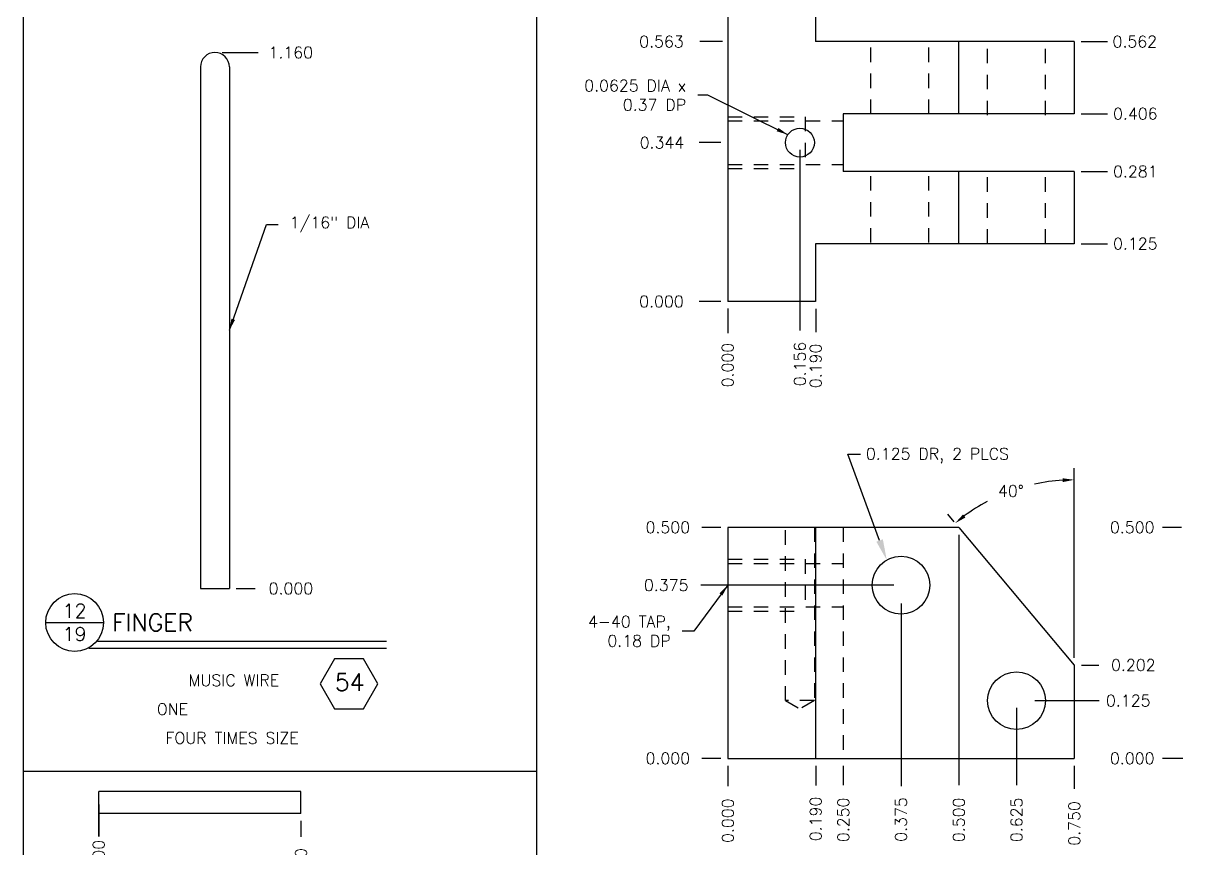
# Model space of a CAD drawing. Extents: x 0 to 33, y 0 to 24.
# Drawn here: x 0 to 10.04, y 13.13 to 20.27 of the extents above; entities that cross this region are included whole.
import ezdxf
from ezdxf.enums import TextEntityAlignment as Align

# ---------------------------------------------------------------- set-up
doc = ezdxf.new("R2010")
doc.units = 0
doc.header["$MEASUREMENT"] = 0
doc.linetypes.add('HIDDEN2', pattern=[0.1875, 0.125, -0.0625])
doc.layers.get('0').update_dxf_attribs({"linetype": 'CONTINUOUS'})
doc.layers.get('DEFPOINTS').update_dxf_attribs({"linetype": 'CONTINUOUS'})
for name, color, linetype in [('BORDER', 5, 'CONTINUOUS'), ('DIM', 1, 'CONTINUOUS'), ('HATCH', 2, 'CONTINUOUS'), ('HIDDEN2', 6, 'HIDDEN2'), ('OBJECT', 3, 'CONTINUOUS'), ('TEXT', 1, 'CONTINUOUS')]:
    doc.layers.add(name, color=color, linetype=linetype)
doc.styles.add('ROMANS', font='romans')
doc.styles.add('SIMPLEX', font='SIMPLEX')
doc.dimstyles.new('STANDARD$2', dxfattribs={"dimtxt": 0.1, "dimasz": 0.1, "dimexe": 0.1, "dimexo": 0.063, "dimgap": 0.1, "dimtad": 0, "dimtih": 1, "dimtoh": 1, "dimdec": 0, "dimzin": 0, "dimdsep": 46, "dimtxsty": 'SIMPLEX', "dimcen": 0.05, "dimclrd": 1, "dimclre": 1, "dimclrt": 1, "dimadec": 0, "dimazin": 0, "dimtfac": 0.8, "dimtofl": 0, "dimtmove": 2, "dimatfit": 3, "dimfxl": 1, "dimtolj": 1, "dimtzin": 0, "dimarcsym": 0})
doc.dimstyles.new('STANDARD$6', dxfattribs={"dimtxt": 0.1, "dimasz": 0.1, "dimexe": 0.1, "dimexo": 0.063, "dimgap": 0.1, "dimtad": 0, "dimtih": 1, "dimtoh": 1, "dimdec": 3, "dimzin": 0, "dimdsep": 46, "dimtxsty": 'SIMPLEX', "dimcen": 0.05, "dimclrd": 1, "dimclre": 1, "dimclrt": 1, "dimadec": 0, "dimazin": 0, "dimtfac": 0.8, "dimtdec": 3, "dimtofl": 0, "dimtmove": 2, "dimatfit": 3, "dimfxl": 1, "dimtolj": 1, "dimtzin": 0, "dimarcsym": 0})
doc.dimstyles.new('STANDARD$7', dxfattribs={"dimtxt": 0.1, "dimasz": 0.1, "dimexe": 0.1, "dimexo": 0.063, "dimgap": 0.1, "dimtad": 0, "dimtih": 1, "dimtoh": 1, "dimdec": 3, "dimzin": 0, "dimdsep": 46, "dimtxsty": 'SIMPLEX', "dimcen": 0.05, "dimclrd": 1, "dimclre": 1, "dimclrt": 1, "dimadec": 0, "dimazin": 0, "dimtfac": 0.8, "dimtdec": 3, "dimtofl": 0, "dimtmove": 2, "dimatfit": 3, "dimfxl": 1, "dimtolj": 1, "dimtzin": 0, "dimarcsym": 0})

# ---------------------------------------------------------------- blocks, each defined once
blk = doc.blocks.new('*D2')
at = {"color": 1, "linetype": 'ByBlock', "transparency": 16777216}
blk.add_line((69.92, 23.472), (70.233, 23.472), dxfattribs=at)
at = {"layer": 'DEFPOINTS', "color": 0, "linetype": 'ByBlock', "transparency": 16777216}
for p in [(69.857, 23.472), (70.233, 23.472), (69.732, 18.832)]:
    blk.add_point(p, dxfattribs=at)
at = {"color": 1, "linetype": 'ByBlock', "transparency": 16777216, "insert": (70.514, 23.472), "char_height": 0.1, "attachment_point": 5, "style": 'SIMPLEX'}
blk.add_mtext('\\A1;1.160', dxfattribs=at)
blk = doc.blocks.new('*D17')
at = {"color": 1, "linetype": 'ByBlock', "transparency": 16777216}
blk.add_line((73.604, 18.269), (73.604, 18.069), dxfattribs=at)
at = {"layer": 'DEFPOINTS', "color": 0, "linetype": 'ByBlock', "transparency": 16777216}
for p in [(70.604, 18.332), (73.604, 18.332), (73.604, 18.069)]:
    blk.add_point(p, dxfattribs=at)
at = {"color": 1, "linetype": 'ByBlock', "transparency": 16777216, "insert": (73.604, 17.769), "char_height": 0.1, "attachment_point": 5, "rotation": 90, "style": 'SIMPLEX'}
blk.add_mtext('\\A1;0.750', dxfattribs=at)
blk = doc.blocks.new('*D18')
at = {"color": 1, "linetype": 'ByBlock', "transparency": 16777216}
blk.add_line((70.604, 18.269), (70.604, 18.093), dxfattribs=at)
at = {"layer": 'DEFPOINTS', "color": 0, "linetype": 'ByBlock', "transparency": 16777216}
for p in [(70.604, 18.332), (70.604, 18.332), (70.604, 18.093)]:
    blk.add_point(p, dxfattribs=at)
at = {"color": 1, "linetype": 'ByBlock', "transparency": 16777216, "insert": (70.604, 17.793), "char_height": 0.1, "attachment_point": 5, "rotation": 90, "style": 'SIMPLEX'}
blk.add_mtext('\\A1;0.000', dxfattribs=at)
blk = doc.blocks.new('*D19')
at = {"color": 1, "linetype": 'ByBlock', "transparency": 16777216}
blk.add_line((71.365, 18.269), (71.365, 18.098), dxfattribs=at)
at = {"layer": 'DEFPOINTS', "color": 0, "linetype": 'ByBlock', "transparency": 16777216}
for p in [(70.604, 18.332), (71.365, 18.332), (71.365, 18.098)]:
    blk.add_point(p, dxfattribs=at)
at = {"color": 1, "linetype": 'ByBlock', "transparency": 16777216, "insert": (71.365, 17.808), "char_height": 0.1, "attachment_point": 5, "rotation": 90, "style": 'SIMPLEX'}
blk.add_mtext('\\A1;0.190', dxfattribs=at)
blk = doc.blocks.new('*D20')
at = {"color": 1, "linetype": 'ByBlock', "transparency": 16777216}
for p, q in [((9.1, 14.779), (9.1, 16.42)), ((8.059, 15.956), (8.005, 16.021))]:
    blk.add_line(p, q, dxfattribs=at)
for start, end in [(93.5732, 102.3763), (118.0151, 126.4265)]:
    blk.add_arc((9.1, 14.716), 1.604, start, end, dxfattribs=at)
for points in [[(8.999, 16.333), (9, 16.3), (9.1, 16.32)], [(8.158, 15.993), (8.137, 16.02), (8.069, 15.945)]]:
    blk.add_solid(points, dxfattribs=at)
at = {"layer": 'DEFPOINTS', "color": 0, "linetype": 'ByBlock', "transparency": 16777216}
for p in [(8.73, 16.277), (8.1, 15.908), (9.1, 14.716), (9.1, 14.716), (9.1, 13.908)]:
    blk.add_point(p, dxfattribs=at)
at = {"color": 1, "linetype": 'ByBlock', "transparency": 16777216, "insert": (8.551, 16.223), "char_height": 0.1, "attachment_point": 5, "style": 'SIMPLEX'}
blk.add_mtext('\\A1;40°', dxfattribs=at)
blk = doc.blocks.new('*D21')
at = {"color": 1, "linetype": 'ByBlock', "transparency": 16777216}
blk.add_line((71.604, 18.269), (71.604, 18.1), dxfattribs=at)
at = {"layer": 'DEFPOINTS', "color": 0, "linetype": 'ByBlock', "transparency": 16777216}
for p in [(70.604, 18.332), (71.604, 18.332), (71.604, 18.1)]:
    blk.add_point(p, dxfattribs=at)
at = {"color": 1, "linetype": 'ByBlock', "transparency": 16777216, "insert": (71.604, 17.8), "char_height": 0.1, "attachment_point": 5, "rotation": 90, "style": 'SIMPLEX'}
blk.add_mtext('\\A1;0.250', dxfattribs=at)
blk = doc.blocks.new('*D22')
at = {"color": 1, "linetype": 'ByBlock', "transparency": 16777216}
blk.add_line((72.604, 20.269), (72.604, 18.1), dxfattribs=at)
at = {"layer": 'DEFPOINTS', "color": 0, "linetype": 'ByBlock', "transparency": 16777216}
for p in [(72.604, 20.332), (70.604, 18.332), (72.604, 18.1)]:
    blk.add_point(p, dxfattribs=at)
at = {"color": 1, "linetype": 'ByBlock', "transparency": 16777216, "insert": (72.604, 17.8), "char_height": 0.1, "attachment_point": 5, "rotation": 90, "style": 'SIMPLEX'}
blk.add_mtext('\\A1;0.500', dxfattribs=at)
blk = doc.blocks.new('*D23')
at = {"color": 1, "linetype": 'ByBlock', "transparency": 16777216}
blk.add_line((73.104, 18.769), (73.104, 18.1), dxfattribs=at)
at = {"layer": 'DEFPOINTS', "color": 0, "linetype": 'ByBlock', "transparency": 16777216}
for p in [(73.104, 18.832), (70.604, 18.332), (73.104, 18.1)]:
    blk.add_point(p, dxfattribs=at)
at = {"color": 1, "linetype": 'ByBlock', "transparency": 16777216, "insert": (73.104, 17.8), "char_height": 0.1, "attachment_point": 5, "rotation": 90, "style": 'SIMPLEX'}
blk.add_mtext('\\A1;0.625', dxfattribs=at)
blk = doc.blocks.new('*D24')
at = {"color": 1, "linetype": 'ByBlock', "transparency": 16777216}
blk.add_line((73.667, 19.14), (73.815, 19.14), dxfattribs=at)
at = {"layer": 'DEFPOINTS', "color": 0, "linetype": 'ByBlock', "transparency": 16777216}
for p in [(73.604, 19.14), (73.815, 19.14), (70.604, 18.332)]:
    blk.add_point(p, dxfattribs=at)
at = {"color": 1, "linetype": 'ByBlock', "transparency": 16777216, "insert": (74.115, 19.14), "char_height": 0.1, "attachment_point": 5, "style": 'SIMPLEX'}
blk.add_mtext('\\A1;0.202', dxfattribs=at)
blk = doc.blocks.new('*D25')
at = {"color": 1, "linetype": 'ByBlock', "transparency": 16777216}
blk.add_line((72.041, 19.832), (70.371, 19.832), dxfattribs=at)
at = {"layer": 'DEFPOINTS', "color": 0, "linetype": 'ByBlock', "transparency": 16777216}
for p in [(70.371, 19.832), (72.104, 19.832), (70.604, 18.332)]:
    blk.add_point(p, dxfattribs=at)
at = {"color": 1, "linetype": 'ByBlock', "transparency": 16777216, "insert": (70.071, 19.832), "char_height": 0.1, "attachment_point": 5, "style": 'SIMPLEX'}
blk.add_mtext('\\A1;0.375', dxfattribs=at)
blk = doc.blocks.new('*D26')
at = {"color": 1, "linetype": 'ByBlock', "transparency": 16777216}
blk.add_line((71.228, 23.6), (71.228, 22.036), dxfattribs=at)
at = {"layer": 'DEFPOINTS', "color": 0, "linetype": 'ByBlock', "transparency": 16777216}
for p in [(71.228, 23.663), (70.604, 22.288), (71.228, 22.036)]:
    blk.add_point(p, dxfattribs=at)
at = {"color": 1, "linetype": 'ByBlock', "transparency": 16777216, "insert": (71.228, 21.747), "char_height": 0.1, "attachment_point": 5, "rotation": 90, "style": 'SIMPLEX'}
blk.add_mtext('\\A1;0.156', dxfattribs=at)
blk = doc.blocks.new('*D27')
at = {"color": 1, "linetype": 'ByBlock', "transparency": 16777216}
blk.add_line((71.365, 22.225), (71.365, 22.021), dxfattribs=at)
at = {"layer": 'DEFPOINTS', "color": 0, "linetype": 'ByBlock', "transparency": 16777216}
for p in [(70.604, 22.288), (71.365, 22.288), (71.365, 22.021)]:
    blk.add_point(p, dxfattribs=at)
at = {"color": 1, "linetype": 'ByBlock', "transparency": 16777216, "insert": (71.365, 21.73), "char_height": 0.1, "attachment_point": 5, "rotation": 90, "style": 'SIMPLEX'}
blk.add_mtext('\\A1;0.190', dxfattribs=at)
blk = doc.blocks.new('P-TITLE')
at = {"layer": 'OBJECT'}
for p, q in [((-1.562, -0.638), (-1.062, -0.638)), ((-1.113, -0.8), (1.387, -0.8)), ((1.387, -0.862), (-1.188, -0.862))]:
    blk.add_line(p, q, dxfattribs=at)
blk.add_circle((-1.312, -0.638), 0.25, dxfattribs=at)
at = {"layer": 'OBJECT', "style": 'ROMANS'}
for tag, p in [('NO.', (-1.312, -0.538)), ('PAGE', (-1.312, -0.738))]:
    blk.add_attdef(tag, text='', height=0.12, dxfattribs=at).set_placement(p, align=Align.MIDDLE)
for tag, p, height in [('DESCRIPTION', (-0.988, -0.712), 0.15), ('MATERIAL', (-0.325, -1.188), 0.1), ('#_REQUIRED', (-0.6, -1.438), 0.1), ('SCALE', (-0.525, -1.688), 0.1)]:
    blk.add_attdef(tag, p, '', height=height, dxfattribs=at)
at = {"layer": 'OBJECT', "style": 'ROMANS', "flags": 2}
for tag, p in [('MATERIAL:', (-1.163, -1.188)), ('REQD:', (-1.163, -1.438)), ('SCALE:', (-1.163, -1.688))]:
    blk.add_attdef(tag, p, '', height=0.1, dxfattribs=at)
blk = doc.blocks.new('*D56')
at = {"color": 1, "linetype": 'ByBlock', "transparency": 16777216}
for p, q in [((36.24, 10.549), (36.239, 10.827)), ((36.239, 10.827), (36.239, 10.627)), ((36.24, 10.686), (36.24, 10.549))]:
    blk.add_line(p, q, dxfattribs=at)
at = {"layer": 'DEFPOINTS', "color": 0, "linetype": 'ByBlock', "transparency": 16777216}
for p in [(36.24, 10.749), (36.24, 10.749), (36.239, 10.627)]:
    blk.add_point(p, dxfattribs=at)
at = {"color": 1, "linetype": 'ByBlock', "transparency": 16777216, "insert": (36.239, 10.327), "char_height": 0.1, "attachment_point": 5, "rotation": 90, "style": 'SIMPLEX'}
blk.add_mtext('\\A1;0.000', dxfattribs=at)
blk = doc.blocks.new('*D57')
at = {"color": 1, "linetype": 'ByBlock', "transparency": 16777216}
blk.add_line((37.99, 10.686), (37.99, 10.546), dxfattribs=at)
at = {"layer": 'DEFPOINTS', "color": 0, "linetype": 'ByBlock', "transparency": 16777216}
for p in [(36.24, 10.749), (37.99, 10.749), (37.99, 10.546)]:
    blk.add_point(p, dxfattribs=at)
at = {"color": 1, "linetype": 'ByBlock', "transparency": 16777216, "insert": (37.99, 10.256), "char_height": 0.1, "attachment_point": 5, "rotation": 90, "style": 'SIMPLEX'}
blk.add_mtext('\\A1;1.750', dxfattribs=at)

msp = doc.modelspace()

# ---------------------------------------------------------------- linework, layer by layer
at = {"layer": 'BORDER'}
for p, q in [((0, 21), (0, 0)), ((4.4446, 21), (4.4446, 0)), ((0, 13.79729), (4.4446, 13.79729))]:
    msp.add_line(p, q, dxfattribs=at)
at = {"layer": 'DIM'}
for p, q in [((6.05575, 20.11391), (5.85909, 20.11391)), ((9.1599, 20.11391), (9.38651, 20.11391)), ((9.1599, 19.48891), (9.38651, 19.48891)), ((6.03988, 19.23891), (5.85317, 19.23891)), ((9.1599, 18.98891), (9.38651, 18.98891)), ((9.1599, 18.36391), (9.38651, 18.36391)), ((6.03988, 17.86391), (5.85317, 17.86391)), ((6.09988, 17.80392), (6.09988, 17.5899)), ((7.14011, 16.54173), (7.24917, 16.54173)), ((6.04011, 15.9079), (5.87637, 15.9079)), ((10.02884, 15.9079), (9.86367, 15.9079)), ((1.84491, 15.37901), (2.00843, 15.37901)), ((7.59988, 15.2479), (7.59988, 13.66731)), ((8.75987, 14.40789), (9.31517, 14.40789)), ((6.03988, 13.90789), (5.87637, 13.90789)), ((10.03967, 13.9079), (9.86367, 13.9079)), ((2.40496, 13.62163), (0.65496, 13.62163)), ((0.65496, 13.43163), (0.65496, 13.62163)), ((2.40496, 13.43163), (2.40496, 13.62163)), ((2.40496, 13.43163), (0.65496, 13.43163))]:
    msp.add_line(p, q, dxfattribs=at)
at = {"layer": 'DIM', "color": 1}
msp.add_line((7.41455, 15.79436), (7.14011, 16.54173), dxfattribs=at)
msp.add_solid([(7.44271, 15.8047), (7.38639, 15.78402), (7.4766, 15.62539)], dxfattribs=at)
at = {"layer": 'HATCH'}
msp.add_lwpolyline([(2.69569, 14.77044), (2.57069, 14.55393), (2.69569, 14.33742), (2.94569, 14.33742), (3.07069, 14.55393), (2.94569, 14.77044)], close=True, dxfattribs=at)
at = {"layer": 'HIDDEN2'}
for p, q in [((7.33974, 19.48628), (7.33974, 20.09828)), ((7.83974, 19.48627), (7.83974, 20.09827)), ((8.34988, 19.47591), (8.34988, 20.08791)), ((8.84988, 19.47591), (8.84988, 20.08791)), ((6.09988, 19.46291), (6.76916, 19.46291)), ((6.09988, 19.42691), (7.09988, 19.42691)), ((6.76916, 19.46291), (6.76916, 19.01491)), ((6.09988, 19.05091), (7.09988, 19.05091)), ((6.09988, 19.01491), (6.76916, 19.01491)), ((7.33974, 18.37428), (7.33974, 18.98628)), ((7.83974, 18.37427), (7.83974, 18.98627)), ((8.34988, 18.36391), (8.34988, 18.97591)), ((8.84988, 18.36391), (8.84988, 18.97591)), ((6.59988, 14.4079), (6.59988, 15.9079)), ((6.84988, 15.9079), (6.84988, 14.4079)), ((7.09985, 15.9079), (7.09984, 13.9079)), ((6.09988, 15.6319), (6.76916, 15.6319)), ((6.09988, 15.5959), (7.09985, 15.5959)), ((6.76916, 15.6319), (6.76916, 15.1839)), ((6.09988, 15.2199), (7.09985, 15.2199)), ((6.09988, 15.1839), (6.76916, 15.1839)), ((6.59988, 14.4079), (6.72488, 14.33573)), ((6.84988, 14.4079), (6.59988, 14.4079)), ((6.84988, 14.4079), (6.72488, 14.33573))]:
    msp.add_line(p, q, dxfattribs=at)
at = {"layer": 'OBJECT'}
for p, q in [((6.09988, 20.61391), (6.09988, 17.86391)), ((6.86104, 20.61391), (6.86104, 20.11391)), ((9.0999, 20.11391), (6.86104, 20.11391)), ((8.09988, 19.48891), (8.09988, 20.11391)), ((9.0999, 20.11391), (9.0999, 19.48891)), ((1.53491, 19.89403), (1.53491, 15.37903)), ((1.78491, 19.89403), (1.78491, 15.37903)), ((7.09988, 19.48891), (7.09988, 18.98891)), ((9.0999, 19.48891), (7.09988, 19.48891)), ((9.0999, 18.98891), (7.09988, 18.98891)), ((8.09988, 18.36391), (8.09988, 18.98891)), ((9.0999, 18.98891), (9.0999, 18.36391)), ((9.0999, 18.36391), (6.86104, 18.36391)), ((6.86104, 18.36391), (6.86104, 17.86391)), ((6.86104, 17.86391), (6.09988, 17.86391)), ((6.09988, 15.9079), (6.09988, 13.90791)), ((8.09988, 15.9079), (6.09988, 15.9079)), ((6.86104, 15.9079), (6.86104, 13.9079)), ((8.09988, 15.9079), (9.09988, 14.71615)), ((1.53491, 15.37903), (1.78491, 15.37903)), ((9.09988, 14.71615), (9.09988, 13.90789)), ((6.09988, 13.90791), (9.09988, 13.90789))]:
    msp.add_line(p, q, dxfattribs=at)
for centre, radius in [((6.72471, 19.23891), 0.125), ((7.59988, 15.4079), 0.25), ((8.59988, 14.40789), 0.25)]:
    msp.add_circle(centre, radius, dxfattribs=at)
msp.add_arc((1.65991, 19.89403), 0.125, 0, 180, dxfattribs=at)

# ---------------------------------------------------------------- block references
at = {"layer": 'TEXT'}
ref = msp.add_blockref('P-TITLE', (1.75726, 15.72221), dxfattribs=at)
ref.add_attrib('SCALE', 'FOUR TIMES SIZE', (1.23226, 14.03471), dxfattribs={"layer": 'OBJECT', "height": 0.1, "style": 'ROMANS'})
ref.add_attrib('#_REQUIRED', 'ONE', (1.15726, 14.28423), dxfattribs={"layer": 'OBJECT', "height": 0.1, "style": 'ROMANS'})
ref.add_attrib('MATERIAL', 'MUSIC WIRE', (1.43226, 14.53471), dxfattribs={"layer": 'OBJECT', "height": 0.1, "style": 'ROMANS'})
ref.add_attrib('NO.', '12', dxfattribs={"layer": 'OBJECT', "height": 0.12, "style": 'ROMANS'}).set_placement((0.44476, 15.18471), align=Align.MIDDLE)
ref.add_attrib('DESCRIPTION', 'FINGER', (0.76976, 15.00971), dxfattribs={"layer": 'OBJECT', "height": 0.15, "style": 'ROMANS'})
ref.add_attrib('PAGE', '19', dxfattribs={"layer": 'OBJECT', "height": 0.12, "style": 'ROMANS'}).set_placement((0.44476, 14.98471), align=Align.MIDDLE)

# ---------------------------------------------------------------- texts
at = {"layer": 'DIM', "style": 'SIMPLEX'}
for s, p in [('0.563', (5.71873, 20.06392)), ('0.344', (5.72349, 19.18892)), ('0.000', (5.71873, 17.81392)), ('0.500', (5.77391, 15.8579)), ('0.500', (9.79457, 15.8579)), ('0.000', (2.51089, 15.32902)), ('0.000', (5.77391, 13.85789)), ('0.000', (9.79457, 13.8579))]:
    msp.add_text(s, height=0.1, dxfattribs=at).set_placement(p, align=Align.RIGHT)
for s, p in [('0.562', (9.43102, 20.06391)), ('0.406', (9.43578, 19.43891)), ('0.281', (9.43578, 18.93891)), ('0.125', (9.43578, 18.31391)), ('0.125 DR, 2 PLCS', (7.29638, 16.49488)), ('0.125', (9.37484, 14.35789))]:
    msp.add_text(s, height=0.1, dxfattribs=at).set_placement(p)
for s, p in [('0.000', (6.14988, 17.50551)), ('0.375', (7.64988, 13.5715))]:
    msp.add_text(s, height=0.1, rotation=90, dxfattribs=at).set_placement(p, align=Align.RIGHT)
at = {"layer": 'HATCH', "style": 'SIMPLEX'}
msp.add_text('54', height=0.15, dxfattribs=at).set_placement((2.69801, 14.49305))
at = {"layer": 'OBJECT', "color": 1, "char_height": 0.1, "style": 'SIMPLEX'}
for s, insert, attachment_point in [('{0.0625 DIA x}\\P{ 0.37 DP}', (5.73994, 19.64922), 6), ('{1/16" DIA}', (2.30643, 18.53085), 4)]:
    msp.add_mtext(s, dxfattribs=dict(at, insert=insert, attachment_point=attachment_point))
at = {"layer": 'TEXT', "color": 1, "insert": (5.60656, 15.00866), "char_height": 0.1, "attachment_point": 6, "style": 'SIMPLEX'}
msp.add_mtext('{4-40 TAP,}\\P{ 0.18 DP}', dxfattribs=at)

# ---------------------------------------------------------------- dimensions: what is measured, and where the dimension line sits
at = {"layer": 'HIDDEN2'}
for feature_location, offset, origin, picture, middle, set_off in [((0.6549593821, 13.4316290395), (-0.0016717787, -0.1221824191), (0.6549593821, 13.4316290395), '*D56', (0.6532876034, 13.0094466205), (-35.5853252438, 2.6828825461)), ((2.40496, 13.43163), (0, -0.20228), (0.65496, 13.43163), '*D57', (2.40496, 12.93887), (-35.58533, 2.68288))]:
    dim = msp.add_ordinate_dim(feature_location=feature_location, offset=offset, dtype=1, origin=origin, dimstyle='STANDARD$6', dxfattribs=at)
    dim.commit()
    dim.dimension.update_dxf_attribs({"geometry": picture, "text_midpoint": middle, "insert": set_off})
at = {"layer": 'OBJECT'}
for feature_location, offset, dtype, origin, picture, middle, set_off in [((1.65991, 20.01903), (0.37538, 0), 0, (1.53491, 15.37903), '*D2', (2.31624, 20.01903), (-68.19753, -3.45309)), ((6.72471, 19.23891), (0, -1.62761), 1, (6.09988, 17.86391), '*D26', (6.72471, 17.32321), (-64.50372, -4.42421)), ((6.86104, 17.86391), (0, -0.26727), 1, (6.09988, 17.86391), '*D27', (6.86104, 17.30617), (-64.50372, -4.42421)), ((8.09988, 15.9079), (0, -2.23162), 1, (6.09988, 13.90791), '*D22', (8.09988, 13.37628), (-64.50372, -4.42421)), ((7.59988, 15.4079), (-1.7331, 0), 0, (6.09988, 13.90791), '*D25', (5.56679, 15.4079), (-64.50372, -4.42421)), ((9.09988, 14.71615), (0.21183, 0), 0, (6.09988, 13.90791), '*D24', (9.61171, 14.71615), (-64.50372, -4.42421)), ((8.59988, 14.40789), (0, -0.73161), 1, (6.09988, 13.90791), '*D23', (8.59988, 13.37628), (-64.50372, -4.42421)), ((6.0998838534, 13.9079050893), (0, -0.2389186781), 1, (6.0998838534, 13.9079050893), '*D18', (6.0998838534, 13.3689864112), (-64.5037247099, -4.42421145)), ((9.09988, 13.90789), (0, -0.2631), 1, (6.09988, 13.90791), '*D17', (9.09988, 13.34479), (-64.50372, -4.42421)), ((6.86104, 13.9079), (0, -0.23408), 1, (6.09988, 13.90791), '*D19', (6.86104, 13.38335), (-64.50372, -4.42421)), ((7.09984, 13.9079), (0, -0.23162), 1, (6.09988, 13.90791), '*D21', (7.09984, 13.37628), (-64.50372, -4.42421))]:
    dim = msp.add_ordinate_dim(feature_location=feature_location, offset=offset, dtype=dtype, origin=origin, dimstyle='STANDARD$6', override={"dimlfac": 0.25}, dxfattribs=at)
    dim.commit()
    dim.dimension.update_dxf_attribs({"geometry": picture, "text_midpoint": middle, "insert": set_off})
dim = msp.add_angular_dim_2l(base=(8.59918, 16.23961), line1=((8.09988, 15.9079), (9.09988, 14.71615)), line2=((9.09988, 14.71615), (9.09988, 13.90789)), dimstyle='STANDARD$2', override={"dimlfac": 0.25}, dxfattribs=at)
dim.commit()
dim.dimension.update_dxf_attribs({"geometry": '*D20', "text_midpoint": (8.55141, 16.22307)})

# ---------------------------------------------------------------- leaders
at = {"layer": 'OBJECT', "color": 1, "annotation_type": 0, "has_hookline": 1}
for points, hookline_direction in [([(6.62042, 19.30783), (5.92797, 19.64922), (5.83994, 19.64922)], 1), ([(1.78491, 17.61465), (2.10643, 18.53085), (2.20643, 18.53085)], 0)]:
    msp.add_leader(points, dimstyle='STANDARD$7', override={"dimlfac": 0.25}, dxfattribs=dict(at, hookline_direction=hookline_direction))
at = {"layer": 'TEXT', "color": 1, "annotation_type": 0, "has_hookline": 1, "hookline_direction": 0, "horizontal_direction": (-1, 0, 0)}
msp.add_leader([(6.09988, 15.4079), (5.80656, 15.00866), (5.70656, 15.00866)], dimstyle='STANDARD$7', dxfattribs=at)

doc.saveas('drawing.dxf')
